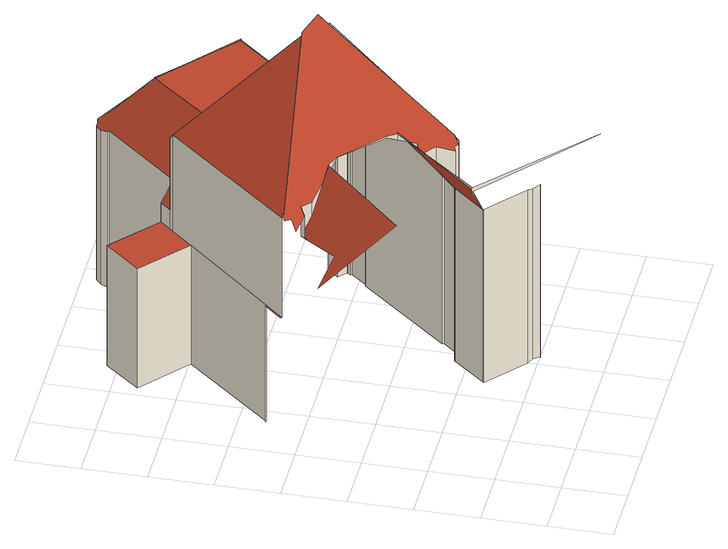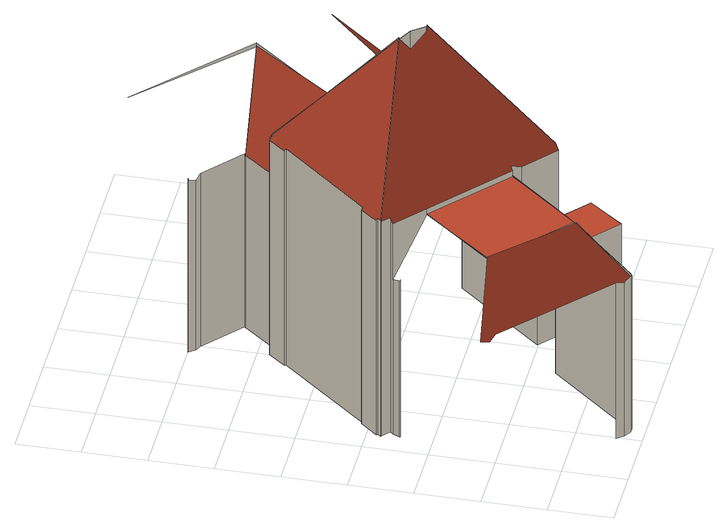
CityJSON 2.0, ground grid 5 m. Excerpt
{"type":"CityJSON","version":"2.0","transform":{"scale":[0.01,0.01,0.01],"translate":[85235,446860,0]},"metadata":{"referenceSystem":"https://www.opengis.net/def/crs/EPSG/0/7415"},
"CityObjects":{
"building1":{"type":"Building","attributes":{"b3_dak_type":"slanted","b3_h_dak_50p":20.15,"b3_h_dak_70p":21.5,"b3_h_dak_max":52.27,"b3_h_dak_min":1.05,"b3_h_maaiveld":0.002,"b3_kas_warenhuis":false,"b3_mutatie_ahn3_ahn4":false,"b3_reconstructie_onvolledig":false,"b3_rmse_lod12":3.56,"b3_rmse_lod13":2.85,"b3_rmse_lod22":0.467,"b3_val3dity_lod12":"[]","b3_val3dity_lod13":"[]","b3_val3dity_lod22":"[303]","b3_volume_lod12":169744.66,"b3_volume_lod13":169475.98,"b3_volume_lod22":160186.91,"geconstateerd":false,"oorspronkelijkbouwjaar":1945,"status":"Pand in gebruik"},"children":["building1-1"]},
"building1-1":{"type":"BuildingPart","parents":["building1"],"geometry":[{"type":"MultiSurface","lod":"2.2","boundaries":[[[0,1,2,3,4]],[[5,6,7,8,9,10,11,12,13,14,15]],[[11,16,12]],[[17,16,11,10,18]],[[19,20,21]],[[4,3,22]],[[18,10,9,23]],[[24,25,26,27]],[[1,0,28]],[[23,9,8]],[[3,2,29,30]],[[7,31,32,8]],[[31,7,6]],[[33,34,32,31]],[[35,19,21,36,37]],[[38,39,40,29]],[[41,42,25,24]],[[43,44,34,33]],[[37,45,46,35]],[[47,48,49,50,51,52,53,54,55,56,21,20,57,58,59,60,17,18,23,8,32,34,44,61,62,63,64,65,66,67]],[[3,30,68,69,70,71,62,72,22]],[[72,73,22]],[[74,75,39,38]],[[76,77,78,79,41,24,27,80,46,45]],[[30,29,40,81,68]],[[73,61,44,43]],[[61,73,72,62]],[[56,36,21]],[[63,71,70,64]],[[71,63,62]],[[64,70,69,65]],[[82,83,75,74]],[[65,69,68,66]],[[79,84,42,41]],[[85,86,83,82]],[[87,88,86,85]],[[66,68,81,89,67]],[[78,90,84,79]],[[67,89,91,47]],[[47,91,92,93,48]],[[93,92,94,95]],[[95,94,96,97]],[[48,93,98,49]],[[97,96,99,100]],[[100,99,101,102]],[[49,98,50]],[[36,56,55]],[[54,103,55]],[[102,101,104,105]],[[53,106,103,54]],[[107,108,51,50]],[[105,104,109,110]],[[51,108,52]],[[106,53,52]],[[77,111,90,78]],[[112,113,76,45,37]],[[114,77,76,113]],[[115,116,113,112]],[[117,118,111,77,114]],[[100,102,105,110,119,120,121,122,123,124,107,50,98,93,95,97]],[[125,126,116,115]],[[127,128,126,125]],[[103,106,52,108,129,130,131,132,133,127,125,115,112,37,36,55]],[[110,109,134,119]],[[124,129,108,107]],[[133,135,136,128,127]],[[128,136,137]],[[138,139,118,117]],[[126,128,137,140,141,142,143,144,145,146,147,148,138,117,114,113,116]],[[119,134,149,120]],[[132,150,151,135,133]],[[135,151,152]],[[120,149,153,121]],[[136,135,152,154,155,156,137]],[[148,157,139,138]],[[131,158,159,150,132]],[[156,140,137]],[[130,160,158,131]],[[121,153,161,122]],[[147,162,157,148]],[[122,161,163,123]],[[164,142,141]],[[129,165,160,130]],[[123,163,165,129,124]],[[140,166,141]],[[150,159,167,168]],[[142,164,143]],[[168,167,169,170]],[[166,140,156,155]],[[146,171,162,147]],[[145,172,171,146]],[[173,144,143]],[[144,173,174,172,145]],[[175,176,174,173]],[[177,178,176,175]],[[179,154,152]],[[166,155,180,181,182,183,184,177,175,173,143,164,141]]],"semantics":{"surfaces":[{"type":"WallSurface","on_footprint_edge":false},{"type":"RoofSurface"},{"type":"WallSurface","on_footprint_edge":true}],"values":[0,1,0,0,0,0,0,2,0,0,0,0,0,0,1,2,2,0,0,1,1,0,2,1,2,0,0,0,0,0,0,2,0,2,2,2,2,2,2,2,2,2,0,2,2,0,0,0,2,0,0,2,0,0,2,0,0,0,2,1,0,0,1,2,0,0,0,2,1,2,0,0,2,1,2,2,0,2,2,2,2,0,2,2,0,2,0,2,0,2,2,0,2,2,2,0,1]}}]}
},
"vertices":[
[620,804,2153],[620,804,2118],[624,808,2110],[624,808,2131],[624,808,2153],[94,1259,2111],[676,1892,2152],[681,1897,2153],[598,1925,2039],[460,1973,1847],[382,2041,1702],[356,2009,1705],[337,1984,1707],[143,1736,1728],[132,1745,1707],[24,1836,1509],[356,2009,1707],[356,2009,1904],[382,2041,1963],[265,2143,1955],[265,2143,1964],[557,2164,2259],[952,1209,2152],[460,1973,1962],[375,2297,1043],[375,2297,0],[367,2302,0],[367,2302,1043],[1493,28,2152],[1200,846,1545],[1200,846,1547],[681,1897,2152],[681,1897,2085],[796,1857,2152],[796,1857,2149],[257,2156,1936],[1193,2210,2918],[1113,3157,1941],[1194,839,1557],[1194,839,0],[1200,846,0],[970,2992,1067],[970,2992,0],[1132,1558,2152],[1132,1558,2138],[1113,3157,1073],[257,2156,1038],[1450,1085,1922],[1474,1113,1975],[1479,1119,1986],[1443,1507,2372],[1393,2042,2904],[1393,2046,2908],[1385,2128,2989],[1222,2212,2928],[1202,2210,2908],[1193,2210,2899],[257,2156,1971],[237,2133,1927],[278,2087,1915],[243,2048,1841],[1177,1483,2099],[1216,1419,2066],[1255,1355,2032],[1225,1315,1961],[1330,1229,1967],[1410,1097,1898],[1420,1109,1921],[1410,1097,1556],[1330,1229,1765],[1225,1315,1958],[1255,1355,1964],[1177,1483,2167],[1177,1483,2152],[1505,574,1557],[1505,574,0],[1135,3183,1074],[1207,3267,1077],[827,3592,1078],[594,3314,1068],[250,2166,1038],[1410,1097,0],[1560,553,1529],[1560,553,0],[594,3314,0],[1594,505,1550],[1594,505,0],[1591,501,1558],[1591,501,0],[1420,1109,0],[827,3592,0],[1450,1085,0],[1474,1113,0],[1474,1113,1974],[1480,1108,0],[1480,1108,1962],[1482,1091,0],[1482,1091,1944],[1479,1119,1973],[1488,1098,0],[1488,1098,1944],[1498,1091,0],[1498,1091,1927],[1222,2212,2887],[1616,1229,0],[1616,1229,1927],[1385,2128,2825],[1393,2042,2922],[1393,2042,2912],[1607,1237,0],[1607,1237,1944],[1207,3267,0],[1135,3183,1892],[1135,3183,1246],[1207,3267,1246],[1389,2965,1891],[1389,2965,1724],[1291,3195,1404],[1291,3195,0],[2209,1945,1943],[2218,1937,1926],[2334,2073,1926],[2325,2081,1943],[2346,2109,1946],[2335,2108,1957],[1441,2891,1923],[1441,2891,1849],[1455,2908,1891],[1455,2908,1849],[2335,2108,1941],[2340,2114,1930],[2278,2167,1930],[2294,2190,1889],[2055,2395,1890],[2209,1945,0],[2055,2395,1843],[1455,2908,1843],[1866,3396,1842],[1800,3786,1407],[1800,3786,0],[1931,3473,1841],[1926,3477,1833],[1919,3484,1818],[1914,3639,1669],[1906,3893,1423],[1887,3888,1408],[1874,3896,1386],[1829,3850,1380],[1796,3790,1400],[2218,1937,0],[2294,2190,1388],[2055,2395,1839],[2224,2596,1843],[2334,2073,0],[2519,2948,1843],[2147,3280,1842],[1931,3473,1842],[1796,3790,0],[2278,2167,0],[2294,2190,0],[2340,2114,0],[2325,2081,0],[1829,3850,0],[2346,2109,0],[1919,3484,1832],[2335,2108,0],[1931,3473,1833],[2326,2247,0],[2326,2247,1406],[2322,2250,0],[2322,2250,1413],[1874,3896,0],[1887,3888,0],[1906,3893,1400],[1906,3893,0],[1966,3860,1381],[1966,3860,0],[2008,3805,1401],[2008,3805,0],[2519,2948,1850],[2519,2948,1859],[2960,2988,1408],[2955,2997,1403],[2913,3051,1383],[2850,3080,1410]
]}
